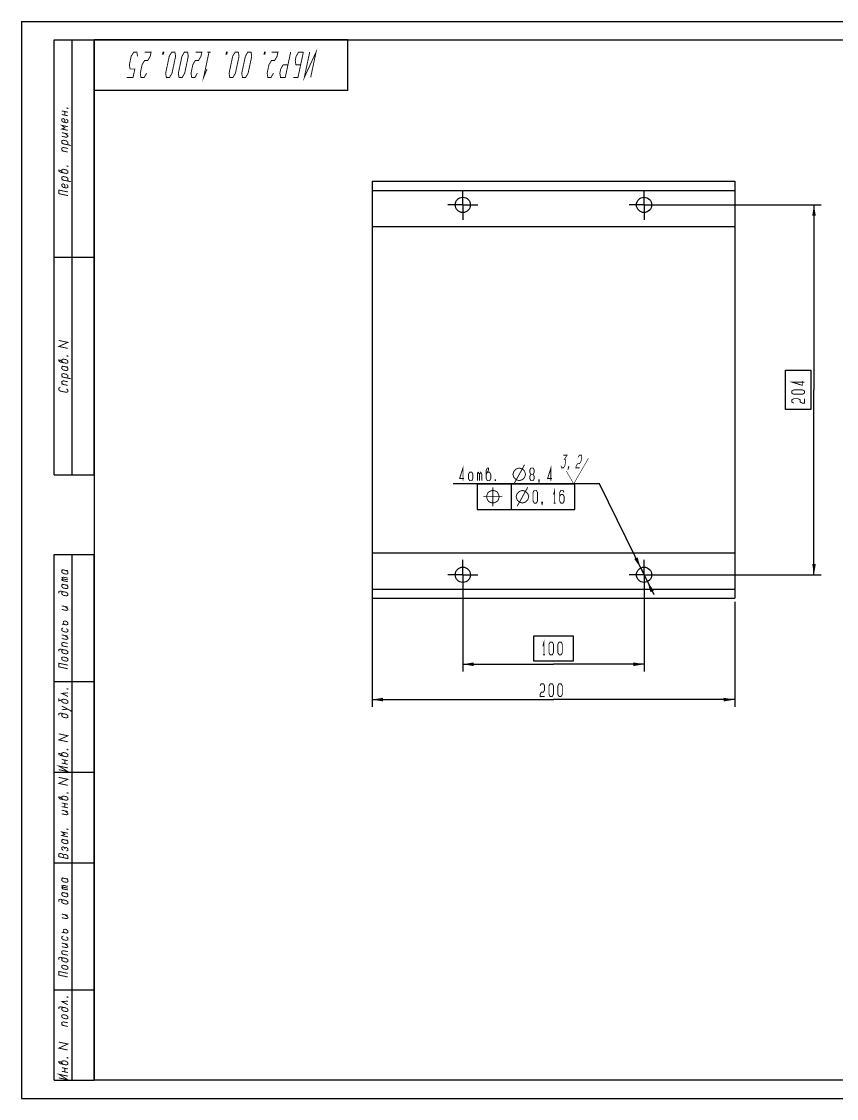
# Model space of a CAD drawing. Header units: millimetres. Extents: x 0 to 420, y 0 to 297.
# Drawn here: x 0 to 224.8, y 0 to 297 of the extents above; entities that cross this region are included whole.
import ezdxf

# ---------------------------------------------------------------- set-up
doc = ezdxf.new("R2010")
doc.units = ezdxf.units.MM
doc.header["$LTSCALE"] = 23.1
doc.linetypes.add('CENTER', pattern=[0.6, 0.375, -0.075, 0.075, -0.075])
doc.layers.get('0').update_dxf_attribs({"linetype": 'CONTINUOUS'})
doc.layers.add('ALL_AXIS', color=7, linetype='CONTINUOUS')
doc.layers.add('ALL_DIMENSIONS', color=7, linetype='CONTINUOUS')
doc.styles.get("Standard").update_dxf_attribs({"font": 'txt', "width": 0.7})
doc.dimstyles.new('DIMSTYLE_1', dxfattribs={"dimtxt": 3.5, "dimasz": 3, "dimexe": 0.18, "dimexo": 0.0625, "dimgap": 0.09, "dimtad": 1, "dimdec": 5, "dimlfac": 2, "dimdsep": 46, "dimtxsty": 'STANDARD', "dimblk": '_FILLED', "dimblk1": '_FILLED', "dimblk2": '_FILLED', "dimcen": 0.09, "dimadec": 0, "dimazin": 0, "dimtp": 0.5, "dimtm": 0.5, "dimtfac": 1, "dimtdec": 5, "dimtofl": 0, "dimtmove": 0, "dimatfit": 3, "dimldrblk": '_FILLED', "dimfxl": 1, "dimtolj": 1, "dimarcsym": 0})
doc.dimstyles.new('DIMSTYLE_5', dxfattribs={"dimtxt": 3.5, "dimasz": 3, "dimexe": 0.18, "dimexo": 0.0625, "dimgap": 0.09, "dimtad": 1, "dimtih": 1, "dimtoh": 1, "dimdec": 5, "dimlfac": 2, "dimdsep": 46, "dimtxsty": 'STANDARD', "dimblk": '_FILLED', "dimblk1": '_FILLED', "dimblk2": '_FILLED', "dimcen": 0.09, "dimadec": 0, "dimazin": 0, "dimtp": 0.2, "dimtm": 0.2, "dimtfac": 1, "dimtdec": 5, "dimtofl": 0, "dimtmove": 0, "dimatfit": 3, "dimldrblk": '_FILLED', "dimfxl": 1, "dimtolj": 1, "dimarcsym": 0})
doc.dimstyles.new('DIMSTYLE_6', dxfattribs={"dimtxt": 3.5, "dimasz": 3, "dimexe": 0.18, "dimexo": 0.0625, "dimgap": 0.09, "dimtad": 1, "dimdec": 5, "dimlfac": 2, "dimdsep": 46, "dimtxsty": 'STANDARD', "dimblk": '_FILLED', "dimblk1": '_FILLED', "dimblk2": '_FILLED', "dimcen": 0.09, "dimadec": 0, "dimazin": 0, "dimtp": 0.3, "dimtm": 0.3, "dimtfac": 1, "dimtdec": 5, "dimtofl": 0, "dimtmove": 0, "dimatfit": 3, "dimldrblk": '_FILLED', "dimfxl": 1, "dimtolj": 1, "dimarcsym": 0})

# ---------------------------------------------------------------- blocks, each defined once
blk = doc.blocks.new('_FILLED')
at = {"color": 0, "linetype": 'BYBLOCK'}
blk.add_solid([(0, 0), (-1, 0.167), (-1, -0.167)], dxfattribs=at)
blk = doc.blocks.new('*D0')
at = {"layer": 'ALL_DIMENSIONS', "color": 2, "linetype": 'CONTINUOUS'}
for p, q in [((96.74, 138.51), (96.74, 108)), ((196.74, 136.93), (196.74, 108)), ((96.74, 110), (146.74, 110)), ((196.74, 110), (146.74, 110))]:
    blk.add_line(p, q, dxfattribs=at)
at = {"layer": 'ALL_DIMENSIONS', "color": 2, "linetype": 'CONTINUOUS', "xscale": 3, "yscale": 3, "zscale": 3, "rotation": 180}
blk.add_blockref('_FILLED', (96.74, 110), dxfattribs=at)
at = {"layer": 'ALL_DIMENSIONS', "color": 2, "linetype": 'CONTINUOUS', "xscale": 3, "yscale": 3, "zscale": 3}
blk.add_blockref('_FILLED', (196.74, 110), dxfattribs=at)
blk = doc.blocks.new('*D7')
at = {"layer": 'ALL_DIMENSIONS', "color": 2, "linetype": 'CONTINUOUS'}
for p, q in [((149.33, 169.5), (119.11, 169.5)), ((159.47, 169.5), (149.33, 169.5)), ((171.74, 144.43), (159.47, 169.5)), ((170.81, 146.32), (171.74, 144.43)), ((172.66, 142.55), (171.74, 144.43)), ((171.74, 144.43), (174.42, 138.95))]:
    blk.add_line(p, q, dxfattribs=at)
at = {"layer": 'ALL_DIMENSIONS', "color": 2, "linetype": 'CONTINUOUS', "xscale": 3, "yscale": 3, "zscale": 3}
for p, rotation in [((170.81, 146.32), 296.0734660757), ((172.66, 142.55), 116.0717247103)]:
    blk.add_blockref('_FILLED', p, dxfattribs=dict(at, rotation=rotation))
blk = doc.blocks.new('STANDARD_BL1', base_point=(152.61, 173.45))
at = {"color": 2, "linetype": 'CONTINUOUS'}
for points, const_width in [([(149.46, 177.41), (150.51, 177.41), (149.73, 176.24), (150, 176.24), (150.13, 175.66), (149.89, 174.49), (149.5, 173.91), (148.98, 173.91), (148.84, 174.49)], 0.194), ([(152.33, 169.5), (156.38, 176.51)], 0.146), ([(153.53, 176.82), (153.92, 177.41), (154.44, 177.41), (154.58, 176.82), (154.33, 175.66), (153.95, 175.07), (153.42, 175.07), (153.04, 174.49), (152.91, 173.91), (153.96, 173.91)], 0.194), ([(152.33, 169.5), (150.3, 173.03)], 0.146), ([(150.94, 173.91), (150.81, 173.91), (150.88, 174.2), (151.01, 174.2), (150.94, 173.91), (150.69, 173.32)], 0.194)]:
    blk.add_lwpolyline(points, dxfattribs=dict(at, const_width=const_width))
blk = doc.blocks.new('*D8')
at = {"layer": 'ALL_DIMENSIONS', "color": 2, "linetype": 'CONTINUOUS'}
for p, q in [((171.74, 246.43), (220.62, 246.43)), ((218.62, 246.43), (218.62, 195.43)), ((218.62, 144.43), (218.62, 195.43)), ((171.74, 144.43), (220.62, 144.43))]:
    blk.add_line(p, q, dxfattribs=at)
at = {"layer": 'ALL_DIMENSIONS', "color": 2, "linetype": 'CONTINUOUS', "xscale": 3, "yscale": 3, "zscale": 3}
for p, rotation in [((218.62, 246.43), 90), ((218.62, 144.43), 270)]:
    blk.add_blockref('_FILLED', p, dxfattribs=dict(at, rotation=rotation))
blk = doc.blocks.new('*D9')
at = {"layer": 'ALL_DIMENSIONS', "color": 2, "linetype": 'CONTINUOUS'}
for p, q in [((121.74, 144.43), (121.74, 117.75)), ((171.74, 144.43), (171.74, 117.75)), ((121.74, 119.75), (146.74, 119.75)), ((171.74, 119.75), (146.74, 119.75))]:
    blk.add_line(p, q, dxfattribs=at)
at = {"layer": 'ALL_DIMENSIONS', "color": 2, "linetype": 'CONTINUOUS', "xscale": 3, "yscale": 3, "zscale": 3, "rotation": 180}
blk.add_blockref('_FILLED', (121.74, 119.75), dxfattribs=at)
at = {"layer": 'ALL_DIMENSIONS', "color": 2, "linetype": 'CONTINUOUS', "xscale": 3, "yscale": 3, "zscale": 3}
blk.add_blockref('_FILLED', (171.74, 119.75), dxfattribs=at)

msp = doc.modelspace()

# ---------------------------------------------------------------- linework, layer by layer
at = {"color": 7, "linetype": 'CONTINUOUS'}
for p, q in [((0, 297), (0, 0)), ((0, 297), (420, 297)), ((9, 172), (9, 292)), ((9, 292), (20, 292)), ((14, 172), (14, 292)), ((20, 172), (20, 292)), ((90, 292), (20, 292)), ((20, 278), (20, 292)), ((20, 292), (20, 5)), ((20, 292), (415, 292)), ((90, 278), (90, 292)), ((90, 278), (20, 278)), ((96.7371824, 252.9326044), (96.7371824, 137.9326044)), ((96.7371824, 252.9326044), (196.7371824, 252.9326044)), ((196.7371824, 252.9326044), (196.7371824, 137.9326044)), ((96.7371824, 250.4326044), (196.7371824, 250.4326044)), ((96.7371824, 240.4326044), (196.7371824, 240.4326044)), ((9, 232), (20, 232)), ((9, 172), (20, 172)), ((9, 5), (9, 150)), ((9, 150), (20, 150)), ((14, 5), (14, 150)), ((20, 5), (20, 150)), ((96.7371824, 150.4326044), (196.7371824, 150.4326044)), ((96.7371824, 140.4326044), (196.7371824, 140.4326044)), ((96.7371824, 137.9326044), (196.7371824, 137.9326044)), ((9, 115), (20, 115)), ((9, 90), (20, 90)), ((9, 65), (20, 65)), ((9, 30), (20, 30)), ((9, 5), (20, 5)), ((415, 5), (20, 5)), ((0, 0), (420, 0))]:
    msp.add_line(p, q, dxfattribs=at)
at = {"color": 2, "linetype": 'CONTINUOUS'}
for p, q in [((125.6550767, 169.4557352), (125.6550767, 162.4557352)), ((152.66341, 169.4557352), (125.6550767, 169.4557352)), ((135.1342433, 162.4557352), (135.1342433, 169.4557352)), ((152.66341, 162.4557352), (152.66341, 169.4557352)), ((125.6550767, 162.4557352), (152.66341, 162.4557352))]:
    msp.add_line(p, q, dxfattribs=at)
at = {"color": 2, "linetype": 'CONTINUOUS', "const_width": 0.25}
for points in [[(32.0020184, 287.4115137), (31.8125006, 288.5782031), (30.9374995, 288.5782031), (30.2520163, 287.4115137), (29.7560509, 285.078186), (29.9455687, 283.9115222), (31.2580687, 283.9115222), (30.7621033, 281.5781946), (29.0121043, 281.5781946)], [(34.5100854, 282.7448584), (33.8246054, 281.5781946), (32.9496043, 281.5781946), (32.7600865, 282.7448584), (33.2560519, 285.078186), (33.9415352, 286.2448499), (34.8165363, 286.2448499), (35.5020163, 287.4115137), (35.7500006, 288.5782031), (33.9999985, 288.5782031)], [(39.0312506, 288.5782031), (39.2499985, 288.5782031), (39.1260095, 287.9948584), (38.9072585, 287.9948584), (39.0312506, 288.5782031)], [(42.3125006, 288.5782031), (42.5020184, 287.4115137), (41.5100876, 282.7448584), (40.8246043, 281.5781946), (39.9496033, 281.5781946), (39.7600854, 282.7448584), (40.7520163, 287.4115137), (41.4374995, 288.5782031), (42.3125006, 288.5782031)], [(45.8124985, 288.5782031), (46.0020163, 287.4115137), (45.0100854, 282.7448584), (44.3246054, 281.5781946), (43.4496043, 281.5781946), (43.2600865, 282.7448584), (44.2520174, 287.4115137), (44.9375006, 288.5782031), (45.8124985, 288.5782031)], [(48.5100865, 282.7448584), (47.8246033, 281.5781946), (46.9496054, 281.5781946), (46.7600876, 282.7448584), (47.256053, 285.078186), (47.9415363, 286.2448499), (48.8165341, 286.2448499), (49.5020174, 287.4115137), (49.7499985, 288.5782031), (47.9999995, 288.5782031)], [(51.1643198, 283.9115222), (50.2308554, 281.5781946), (51.7187485, 288.5782031)], [(52.1562506, 288.5782031), (51.2812495, 288.5782031)], [(56.5312527, 288.5782031), (56.7500006, 288.5782031), (56.6260117, 287.9948584), (56.4072574, 287.9948584), (56.5312527, 288.5782031)], [(59.8125027, 288.5782031), (60.0020142, 287.4115137), (59.0100897, 282.7448584), (58.3246033, 281.5781946), (57.4496054, 281.5781946), (57.2600876, 282.7448584), (58.2520184, 287.4115137), (58.9374985, 288.5782031), (59.8125027, 288.5782031)], [(63.3125006, 288.5782031), (63.5020184, 287.4115137), (62.5100876, 282.7448584), (61.8246011, 281.5781946), (60.9496033, 281.5781946), (60.7600854, 282.7448584), (61.7520163, 287.4115137), (62.4375027, 288.5782031), (63.3125006, 288.5782031)], [(67.0312527, 288.5782031), (67.2500006, 288.5782031), (67.1260117, 287.9948584), (66.9072574, 287.9948584), (67.0312527, 288.5782031)], [(69.5100897, 282.7448584), (68.8246033, 281.5781946), (67.9496054, 281.5781946), (67.7600876, 282.7448584), (68.2560498, 285.078186), (68.9415363, 286.2448499), (69.8165341, 286.2448499), (70.5020142, 287.4115137), (70.7499985, 288.5782031), (69.0000027, 288.5782031)], [(74.2500027, 288.5782031), (72.7621033, 281.5781946), (71.4496033, 281.5781946), (71.2600854, 282.7448584), (71.5080698, 283.9115222), (72.1935498, 285.078186), (73.5060498, 285.078186)], [(77.7500006, 288.5782031), (76.2621011, 281.5781946), (74.9496011, 281.5781946)], [(77.7500006, 288.5782031), (76.4375006, 288.5782031), (75.7520142, 287.4115137), (75.5040363, 286.2448499), (75.6935541, 285.078186), (77.0060541, 285.078186)], [(79.7621054, 281.5781946), (81.2499985, 288.5782031), (78.0121033, 281.5781946), (79.5000027, 288.5782031)], [(12.7779261, 273.1250024), (12.7779261, 273.0000073), (12.5695924, 273.0442786), (12.5695924, 273.1692737), (12.7779261, 273.1250024)], [(11.1112594, 272.3542676), (12.7779261, 271.9999951)], [(12.7779261, 271.0000085), (11.1112594, 271.3542554)], [(11.9445927, 269.1771204), (11.9445927, 269.9271423), (11.5279261, 270.2657007), (11.1112594, 270.1042529), (11.1112594, 269.6042725), (11.5279261, 269.2656885), (12.3612594, 269.0885779), (12.7779261, 269.25), (12.7779261, 269.7500061), (12.3612594, 270.0885645)], [(11.9445927, 271.1771191), (11.9445927, 272.1771313)], [(12.7779261, 267.000011), (11.1112594, 267.3542578), (11.9445927, 267.6771277), (11.1112594, 268.35427), (12.7779261, 267.9999976)], [(11.1112594, 266.3542712), (12.7779261, 265.9999988)], [(11.1112594, 265.354259), (12.3612594, 265.0885547), (12.7779261, 265.2500024), (12.7779261, 265.4999927), (11.9445927, 266.177135)], [(12.7779261, 262.9999878), (12.7779261, 263.7500098), (12.3612594, 264.0885681), (11.5279261, 264.2657043), (11.1112594, 264.1042566), (11.1112594, 263.6042505), (11.5279261, 263.2656921)], [(13.6112595, 262.8228772), (11.1112594, 263.3542603)], [(11.5279261, 261.2656934), (11.1112594, 261.6042517), (11.1112594, 262.1042578), (11.5279261, 262.2657056), (12.7779261, 262.0000012)], [(12.7779261, 260.999989), (11.1112594, 261.3542615)], [(11.5279261, 255.265697), (10.6945927, 255.9428137), (10.277926, 256.0313818), (10.277926, 255.7813916), (10.6945927, 255.4428333), (12.3612594, 255.0885608), (12.7779261, 255.2500085), (12.7779261, 255.749989), (12.3612594, 256.088573), (11.5279261, 256.2656836), (11.1112594, 256.1042615), (11.1112594, 255.6042554)], [(12.7779261, 257.1250122), (12.7779261, 256.9999915), (12.5695924, 257.0442883), (12.5695924, 257.1692834), (12.7779261, 257.1250122)], [(12.7779261, 252.9999939), (12.7779261, 253.7499902), (12.3612594, 254.0885742), (11.5279261, 254.2656848), (11.1112594, 254.1042627), (11.1112594, 253.6042566), (11.5279261, 253.2656982)], [(13.6112595, 252.8228577), (11.1112594, 253.3542664)], [(12.7779261, 248.9999963), (10.277926, 249.5313794), (10.277926, 250.5313916), (12.7779261, 250.0000085)], [(11.9445927, 251.1771313), (11.9445927, 251.9271277), (11.5279261, 252.265686), (11.1112594, 252.1042639), (11.1112594, 251.6042578), (11.5279261, 251.2656995), (12.3612594, 251.0885632), (12.7779261, 251.250011), (12.7779261, 251.7499915), (12.3612594, 252.0885754)], [(12.7779261, 206.8541602), (10.277926, 207.3855688), (12.7779261, 208.5208301), (10.277926, 209.0522131)], [(12.7779261, 204.7708228), (12.7779261, 204.6458276), (12.5695924, 204.6901245), (12.5695924, 204.8151196), (12.7779261, 204.7708228)], [(11.5279261, 202.9115332), (10.6945927, 203.5886499), (10.277926, 203.677218), (10.277926, 203.4272278), (10.6945927, 203.0886694), (12.3612594, 202.734397), (12.7779261, 202.8958447), (12.7779261, 203.3958252), (12.3612594, 203.7344092), (11.5279261, 203.9115198), (11.1112594, 203.7500977), (11.1112594, 203.2500916)], [(11.1112594, 202.0000891), (12.3612594, 201.7344104), (12.7779261, 201.7708374)], [(11.5279261, 201.911521), (11.1112594, 201.7500989), (11.1112594, 201.2500928), (11.5279261, 200.9115344), (12.3612594, 200.7343982), (12.7779261, 200.8958459), (12.7779261, 201.3958264), (12.3612594, 201.7344104)], [(12.7779261, 198.6458313), (12.7779261, 199.3958276), (12.3612594, 199.734386), (11.5279261, 199.9115222), (11.1112594, 199.7501001), (11.1112594, 199.250094), (11.5279261, 198.9115356)], [(13.6112595, 198.4686951), (11.1112594, 199.0001038)], [(10.6945927, 196.0886609), (10.277926, 195.9272131), (10.277926, 195.4272327), (10.6945927, 195.0886487), (12.3612594, 194.7344019), (12.7779261, 194.895824), (12.7779261, 195.3958301), (12.3612594, 195.7343884)], [(11.5279261, 196.9115369), (11.1112594, 197.2500952), (11.1112594, 197.7501013), (11.5279261, 197.9115234), (12.7779261, 197.6458447)], [(12.7779261, 196.6458325), (11.1112594, 197.000105)], [(128.2800714, 165.9557373), (128.4259076, 165.3724054), (128.5717438, 165.080733), (128.8634161, 164.6432373), (129.446748, 164.3515649), (130.03008, 164.2057288), (130.6134119, 164.3515649), (130.9050714, 164.4974011), (131.34258, 164.7890735), (131.6342395, 165.3724054), (131.7800757, 165.9557373), (131.6342395, 166.5390692), (131.4884161, 166.8307288), (131.1967438, 167.2682373), (130.6134119, 167.5598969), (130.03008, 167.705733), (129.446748, 167.5598969), (129.1550757, 167.4140735), (128.71758, 167.1224011), (128.4259076, 166.5390692), (128.2800714, 165.9557373)], [(130.03008, 163.3307373), (130.03008, 168.5807373)], [(136.4467438, 165.9557373), (136.7384161, 166.8307288), (137.321748, 167.4140735), (138.1967395, 167.705733), (139.0717438, 167.4140735), (139.6550757, 166.8307288), (139.946748, 165.9557373), (139.6550757, 165.080733), (139.0717438, 164.4974011), (138.1967395, 164.2057288), (137.321748, 164.4974011), (136.7384161, 165.080733), (136.4467438, 165.9557373)], [(136.7384161, 163.3307373), (139.6550757, 168.5807373)], [(141.4196576, 164.2057288), (141.1134119, 164.7890735), (141.1134119, 167.1224011), (141.4196576, 167.705733), (142.0321619, 167.705733), (142.3384076, 167.1224011), (142.3384076, 164.7890735), (142.0321619, 164.2057288), (141.4196576, 164.2057288)], [(146.7790411, 166.5390692), (147.0852869, 167.705733), (147.0852869, 164.2057288)], [(149.6884076, 167.1224011), (149.3821619, 167.705733), (148.7696576, 167.705733), (148.4634119, 167.1224011), (148.4634119, 164.7890735), (148.7696576, 164.2057288), (149.3821619, 164.2057288), (149.6884076, 164.7890735), (149.6884076, 165.9557373), (149.3821619, 166.5390692), (148.7696576, 166.5390692), (148.4634119, 165.9557373)], [(127.40508, 165.9557373), (132.65508, 165.9557373)], [(143.7165326, 164.2057288), (143.5634161, 164.2057288), (143.5634161, 164.4974011), (143.7165326, 164.4974011), (143.7165326, 164.2057288), (143.5634161, 163.6223969)], [(146.7790411, 164.2057288), (147.3915326, 164.2057288)], [(11.1112594, 145.8542615), (12.3612594, 145.5885699), (12.7779261, 145.6249969)], [(11.5279261, 145.7656934), (11.1112594, 145.6042584), (11.1112594, 145.1042651), (11.5279261, 144.765694), (12.3612594, 144.5885706), (12.7779261, 144.7500055), (12.7779261, 145.2499988), (12.3612594, 145.5885699)], [(11.5279261, 143.2657013), (11.1112594, 143.6042596), (11.5279261, 143.7656946), (12.7779261, 143.5000031)], [(11.5279261, 142.7656952), (11.1112594, 143.1042664), (11.5279261, 143.2657013), (12.7779261, 142.9999969)], [(12.7779261, 142.5000037), (11.1112594, 142.8542633)], [(11.5279261, 139.765697), (11.1112594, 139.6042621), (11.1112594, 139.104256), (11.5279261, 138.7656976), (12.3612594, 138.5885614), (12.7779261, 138.7499963), (12.7779261, 139.2500024), (12.3612594, 139.5885608), (10.6945927, 139.9428204), (10.277926, 139.7813855), (10.277926, 139.2813922)], [(11.1112594, 141.8542639), (12.3612594, 141.5885596), (12.7779261, 141.6249994)], [(11.5279261, 141.7656958), (11.1112594, 141.6042609), (11.1112594, 141.1042548), (11.5279261, 140.7656964), (12.3612594, 140.5885602), (12.7779261, 140.7499951), (12.7779261, 141.2500012), (12.3612594, 141.5885596)], [(11.1112594, 135.8542548), (12.7779261, 135.4999951)], [(11.1112594, 134.8542554), (12.3612594, 134.5885638), (12.7779261, 134.7499988), (12.7779261, 135.0000018), (11.9445927, 135.6771313)], [(11.1112594, 130.8542578), (12.3612594, 130.5885663), (12.7779261, 130.7500012), (12.7779261, 131.2499945), (12.3612594, 131.5885657), (11.9445927, 131.6771338), (11.5279261, 131.5156989), (11.5279261, 131.0156927), (11.9445927, 130.6771344)], [(11.5279261, 129.7656903), (11.1112594, 129.6042554), (11.1112594, 129.1042621), (11.5279261, 128.7656909), (12.3612594, 128.5885675), (12.7779261, 128.7500024), (12.7779261, 129.2499957), (12.3612594, 129.5885669)], [(11.1112594, 127.8542596), (12.7779261, 127.5)], [(11.1112594, 126.8542603), (12.3612594, 126.5885687), (12.7779261, 126.7500037), (12.7779261, 126.9999939), (11.9445927, 127.6771362)], [(11.5279261, 124.7656934), (11.1112594, 125.1042645), (11.1112594, 125.6042578), (11.5279261, 125.7656927), (12.7779261, 125.5000012)], [(12.7779261, 124.5000018), (11.1112594, 124.8542615)], [(11.5279261, 123.765694), (11.1112594, 123.604259), (11.1112594, 123.1042657), (11.5279261, 122.7656946), (12.3612594, 122.5885712), (12.7779261, 122.7500061), (12.7779261, 123.2499994), (12.3612594, 123.5885706), (10.6945927, 123.9428302), (10.277926, 123.7813953), (10.277926, 123.2813892)], [(12.3612594, 120.5885596), (12.7779261, 120.7499945), (12.7779261, 121.2500006), (12.3612594, 121.588559), (11.5279261, 121.7656952), (11.1112594, 121.6042603), (11.1112594, 121.104267), (11.5279261, 120.7656958), (12.3612594, 120.5885596)], [(12.7779261, 118.5000055), (10.277926, 119.0313885), (10.277926, 120.0313879), (12.7779261, 119.5000049)], [(12.7779261, 112.9791614), (12.7779261, 112.8541663), (12.5695924, 112.8984503), (12.5695924, 113.0234454), (12.7779261, 112.9791614)], [(11.1112594, 109.9584247), (11.1112594, 109.4584314), (11.5279261, 109.1198602), (12.3612594, 108.9427368), (12.7779261, 109.1041718), (12.7779261, 109.604165), (12.3612594, 109.9427362), (11.5279261, 110.1198596), (10.277926, 109.6355548), (10.277926, 110.385564)], [(12.7779261, 110.8541675), (11.1112594, 111.7084332), (12.7779261, 111.8541669)], [(13.6112595, 106.6770337), (13.6112595, 106.9270367), (11.1112594, 108.208429)], [(11.1112594, 107.2084296), (12.7779261, 107.3541632)], [(11.5279261, 106.1198621), (11.1112594, 105.9584271), (11.1112594, 105.4584338), (11.5279261, 105.1198627), (12.3612594, 104.9427264), (12.7779261, 105.1041614), (12.7779261, 105.6041675), (12.3612594, 105.9427258), (10.6945927, 106.2969983), (10.277926, 106.1355634), (10.277926, 105.6355573)], [(12.7779261, 98.3541687), (10.277926, 98.8855518), (12.7779261, 100.0208386), (10.277926, 100.5522217)], [(11.5279261, 94.4115289), (10.6945927, 95.0886584), (10.277926, 95.1772266), (10.277926, 94.9272235), (10.6945927, 94.5886652), (12.3612594, 94.2343927), (12.7779261, 94.3958276), (12.7779261, 94.8958337), (12.3612594, 95.2344049), (11.5279261, 95.4115283), (11.1112594, 95.2500934), (11.1112594, 94.7501001)], [(12.7779261, 96.2708313), (12.7779261, 96.1458362), (12.5695924, 96.1901202), (12.5695924, 96.3151154), (12.7779261, 96.2708313)], [(11.1112594, 93.5000977), (12.7779261, 93.145838)], [(12.7779261, 92.1458386), (11.1112594, 92.5000983)], [(11.9445927, 92.322962), (11.9445927, 93.3229614)], [(10.277926, 90.6772229), (12.7779261, 90.145827), (10.277926, 91.6772223), (12.7779261, 91.1458392)], [(12.7779261, 86.3541632), (10.277926, 86.8855591), (12.7779261, 88.0208331), (10.277926, 88.552229)], [(11.5279261, 82.4115234), (10.6945927, 83.0886658), (10.277926, 83.1772211), (10.277926, 82.9272308), (10.6945927, 82.5886597), (12.3612594, 82.2344), (12.7779261, 82.395835), (12.7779261, 82.8958282), (12.3612594, 83.2343994), (11.5279261, 83.4115228), (11.1112594, 83.2500879), (11.1112594, 82.7500946)], [(12.7779261, 84.2708386), (12.7779261, 84.1458307), (12.5695924, 84.1901147), (12.5695924, 84.3151099), (12.7779261, 84.2708386)], [(11.1112594, 81.5000922), (12.7779261, 81.1458325)], [(12.7779261, 80.1458331), (11.1112594, 80.5000928)], [(11.9445927, 80.3229694), (11.9445927, 81.3229688)], [(11.1112594, 79.5000934), (12.7779261, 79.1458337)], [(11.1112594, 78.500094), (12.3612594, 78.2343961), (12.7779261, 78.395831), (12.7779261, 78.645834), (11.9445927, 79.32297)], [(12.7779261, 74.2708319), (12.7779261, 74.1458304), (12.5695924, 74.1901144), (12.5695924, 74.315116), (12.7779261, 74.2708319)], [(12.7779261, 72.1458316), (11.1112594, 72.5000912), (11.9445927, 72.8229611), (11.1112594, 73.500097), (12.7779261, 73.145831)], [(11.1112594, 71.5000919), (12.3612594, 71.2344003), (12.7779261, 71.2708337)], [(11.5279261, 71.4115302), (11.1112594, 71.2500952), (11.1112594, 70.7500955), (11.5279261, 70.4115308), (12.3612594, 70.2344009), (12.7779261, 70.3958359), (12.7779261, 70.8958356), (12.3612594, 71.2344003)], [(12.3612594, 68.2343958), (12.7779261, 68.3958307), (12.7779261, 68.8958304), (12.3612594, 69.2344016), (11.9445927, 69.0729666), (11.5279261, 69.4115314), (11.1112594, 69.2500964), (11.1112594, 68.7500967), (11.5279261, 68.411532)], [(11.9445927, 68.8229636), (11.9445927, 69.0729666)], [(12.7779261, 66.1458353), (12.7779261, 66.8958316), (12.3612594, 67.2343964), (11.9445927, 67.3229645), (11.5279261, 67.1615295), (11.1112594, 67.5000943), (10.6945927, 67.5886624), (10.277926, 67.4272275), (10.277926, 66.6772247), (12.7779261, 66.1458353)], [(11.5279261, 66.4115268), (11.5279261, 67.1615295)], [(11.1112594, 60.8542621), (12.3612594, 60.5885641), (12.7779261, 60.6249976)], [(11.5279261, 60.765694), (11.1112594, 60.604259), (11.1112594, 60.1042593), (11.5279261, 59.7656946), (12.3612594, 59.5885648), (12.7779261, 59.7499997), (12.7779261, 60.2499994), (12.3612594, 60.5885641)], [(11.5279261, 58.2656955), (11.1112594, 58.6042603), (11.5279261, 58.7656952), (12.7779261, 58.4999973)], [(11.5279261, 57.7656958), (11.1112594, 58.1042606), (11.5279261, 58.2656955), (12.7779261, 57.9999976)], [(12.7779261, 57.4999979), (11.1112594, 57.8542639)], [(11.1112594, 56.8542581), (12.3612594, 56.5885666), (12.7779261, 56.625)], [(11.5279261, 56.7656964), (11.1112594, 56.6042615), (11.1112594, 56.1042618), (11.5279261, 55.765697), (12.3612594, 55.5885672), (12.7779261, 55.7500021), (12.7779261, 56.2500018), (12.3612594, 56.5885666)], [(11.5279261, 54.7656976), (11.1112594, 54.6042627), (11.1112594, 54.104263), (11.5279261, 53.7656982), (12.3612594, 53.5885684), (12.7779261, 53.7499969), (12.7779261, 54.2500031), (12.3612594, 54.5885678), (10.6945927, 54.9428275), (10.277926, 54.7813925), (10.277926, 54.2813928)], [(11.1112594, 50.8542618), (12.7779261, 50.5000021)], [(11.1112594, 49.8542624), (12.3612594, 49.5885645), (12.7779261, 49.7499994), (12.7779261, 50.0000024), (11.9445927, 50.677132)], [(11.1112594, 45.8542584), (12.3612594, 45.5885669), (12.7779261, 45.7500018), (12.7779261, 46.2500015), (12.3612594, 46.5885663), (11.9445927, 46.677128), (11.5279261, 46.5156931), (11.5279261, 46.0156934), (11.9445927, 45.6771286)], [(11.5279261, 44.7656973), (11.1112594, 44.6042624), (11.1112594, 44.1042627), (11.5279261, 43.7656979), (12.3612594, 43.5885681), (12.7779261, 43.7500031), (12.7779261, 44.2500027), (12.3612594, 44.5885675)], [(11.1112594, 42.8542603), (12.7779261, 42.5000006)], [(11.1112594, 41.8542609), (12.3612594, 41.5885629), (12.7779261, 41.7499979), (12.7779261, 42.0000009), (11.9445927, 42.6771304)], [(11.5279261, 38.7656946), (11.1112594, 38.6042596), (11.1112594, 38.1042599), (11.5279261, 37.7656952), (12.3612594, 37.5885654), (12.7779261, 37.7500003), (12.7779261, 38.25), (12.3612594, 38.5885648), (10.6945927, 38.9428244), (10.277926, 38.7813895), (10.277926, 38.2813898)], [(11.5279261, 39.765694), (11.1112594, 40.1042587), (11.1112594, 40.6042584), (11.5279261, 40.7656934), (12.7779261, 40.5000018)], [(12.7779261, 39.5000024), (11.1112594, 39.8542621)], [(12.3612594, 35.5885666), (12.7779261, 35.7500015), (12.7779261, 36.2500012), (12.3612594, 36.588566), (11.5279261, 36.7656958), (11.1112594, 36.6042609), (11.1112594, 36.1042612), (11.5279261, 35.7656964), (12.3612594, 35.5885666)], [(12.7779261, 33.4999997), (10.277926, 34.0313892), (10.277926, 35.0313885), (12.7779261, 34.4999991)], [(12.7779261, 25.8541681), (11.1112594, 26.7084274), (12.7779261, 26.8541675)], [(12.7779261, 27.9791684), (12.7779261, 27.8541669), (12.5695924, 27.8984509), (12.5695924, 28.0234525), (12.7779261, 27.9791684)], [(11.5279261, 25.1198602), (11.1112594, 24.9584285), (11.1112594, 24.4584288), (11.5279261, 24.1198608), (12.3612594, 23.942731), (12.7779261, 24.104166), (12.7779261, 24.6041656), (12.3612594, 24.9427304), (10.6945927, 25.2969901), (10.277926, 25.1355551), (10.277926, 24.6355586)], [(12.3612594, 21.9427322), (12.7779261, 22.1041672), (12.7779261, 22.6041669), (12.3612594, 22.9427316), (11.5279261, 23.1198615), (11.1112594, 22.9584265), (11.1112594, 22.4584268), (11.5279261, 22.1198621), (12.3612594, 21.9427322)], [(11.5279261, 20.1198633), (11.1112594, 20.458428), (11.1112594, 20.9584277), (11.5279261, 21.1198627), (12.7779261, 20.8541679)], [(12.7779261, 19.8541653), (11.1112594, 20.2084282)], [(12.7779261, 13.3541661), (10.277926, 13.8855588), (12.7779261, 15.0208328), (10.277926, 15.5522255)], [(11.5279261, 9.4115295), (10.6945927, 10.0886591), (10.277926, 10.177224), (10.277926, 9.9272241), (10.6945927, 9.5886594), (12.3612594, 9.2343997), (12.7779261, 9.3958347), (12.7779261, 9.8958344), (12.3612594, 10.2343991), (11.5279261, 10.4115289), (11.1112594, 10.250094), (11.1112594, 9.7500943)], [(12.7779261, 11.2708319), (12.7779261, 11.1458336), (12.5695924, 11.1901144), (12.5695924, 11.315116), (12.7779261, 11.2708319)], [(10.277926, 5.6772235), (12.7779261, 5.145834), (10.277926, 6.6772261), (12.7779261, 6.1458334)], [(11.1112594, 8.5000951), (12.7779261, 8.1458322)], [(12.7779261, 7.1458328), (11.1112594, 7.5000957)], [(11.9445927, 7.3229626), (11.9445927, 8.3229652)]]:
    msp.add_lwpolyline(points, dxfattribs=at)
at = {"layer": 'ALL_AXIS', "color": 7, "linetype": 'CENTER'}
for p, q in [((121.7371824, 246.4326044), (121.7371824, 250.5326044)), ((171.7371824, 246.4326044), (171.7371824, 250.5326044)), ((121.7371824, 246.4326044), (117.6371824, 246.4326044)), ((121.7371824, 246.4326044), (121.7371824, 242.3326044)), ((121.7371824, 246.4326044), (125.8371824, 246.4326044)), ((171.7371824, 246.4326044), (167.6371824, 246.4326044)), ((171.7371824, 246.4326044), (171.7371824, 242.3326044)), ((171.7371824, 246.4326044), (175.8371824, 246.4326044)), ((121.7371824, 144.4326044), (121.7371824, 148.5326044)), ((171.7371824, 144.4326044), (171.7371824, 148.5326044)), ((121.7371824, 144.4326044), (117.6371824, 144.4326044)), ((121.7371824, 144.4326044), (125.8371824, 144.4326044)), ((121.7371824, 144.4326044), (121.7371824, 140.3326044)), ((171.7371824, 144.4326044), (167.6371824, 144.4326044)), ((171.7371824, 144.4326044), (175.8371824, 144.4326044)), ((171.7371824, 144.4326044), (171.7371824, 140.3326044))]:
    msp.add_line(p, q, dxfattribs=at)
at = {"layer": 'ALL_AXIS', "color": 7, "linetype": 'CONTINUOUS'}
for centre in [(121.7371824, 246.4326044), (171.7371824, 246.4326044), (121.7371824, 144.4326044), (171.7371824, 144.4326044)]:
    msp.add_circle(centre, 2.1, dxfattribs=at)
at = {"layer": 'ALL_DIMENSIONS', "color": 2, "linetype": 'CONTINUOUS'}
for p, q in [((141.3121824, 127.6220491), (152.1621824, 127.6220491)), ((141.3121824, 120.6220491), (141.3121824, 127.6220491)), ((152.1621824, 127.6220491), (152.1621824, 120.6220491)), ((152.1621824, 120.6220491), (141.3121824, 120.6220491))]:
    msp.add_line(p, q, dxfattribs=at)
msp.add_lwpolyline([(217.745466, 190.0076044), (210.745466, 190.0076044), (210.745466, 200.8576044), (217.745466, 200.8576044), (217.745466, 190.0076044)], dxfattribs=at)
at = {"layer": 'ALL_DIMENSIONS', "color": 2, "linetype": 'CONTINUOUS', "const_width": 0.25}
for points in [[(215.995459, 197.5763489), (212.4954675, 197.5763489), (215.4121399, 196.6575989), (215.4121399, 197.8826074)], [(215.995459, 194.513866), (215.4121399, 194.2076074), (213.0787994, 194.2076074), (212.4954675, 194.513866), (212.4954675, 195.1263574), (213.0787994, 195.432616), (215.4121399, 195.432616), (215.995459, 195.1263574), (215.995459, 194.513866)], [(213.0787994, 191.757616), (212.4954675, 192.0638489), (212.4954675, 192.676366), (213.0787994, 192.9825989), (214.2454633, 192.9825989), (214.8287952, 192.676366), (214.8287952, 192.0638489), (215.4121399, 191.757616), (215.995459, 191.757616), (215.995459, 192.9825989)], [(121.7794025, 170.3756067), (121.7794025, 173.875611), (120.8606525, 170.9589386), (122.085661, 170.9589386)], [(123.3106567, 170.9589386), (123.6169025, 170.3756067), (124.2294067, 170.3756067), (124.5356525, 170.9589386), (124.5356525, 172.1256024), (124.2294067, 172.7089343), (123.6169025, 172.7089343), (123.3106567, 172.1256024), (123.3106567, 170.9589386)], [(125.760661, 172.1256024), (126.0669067, 172.7089343), (126.3731525, 172.1256024), (126.3731525, 170.3756067)], [(125.760661, 170.3756067), (125.760661, 172.7089343)], [(126.3731525, 172.1256024), (126.679411, 172.7089343), (126.9856567, 172.1256024), (126.9856567, 170.3756067)], [(128.2106525, 172.1256024), (128.8231567, 173.2922662), (128.8231567, 173.875611), (128.516911, 173.875611), (128.2106525, 173.2922662), (128.2106525, 170.9589386), (128.516911, 170.3756067), (129.1294025, 170.3756067), (129.435661, 170.9589386), (129.435661, 172.1256024), (129.1294025, 172.7089343), (128.516911, 172.7089343)], [(135.5606525, 172.1256024), (135.8523248, 173.0006067), (136.4356567, 173.5839386), (137.310661, 173.875611), (138.1856525, 173.5839386), (138.7689844, 173.0006067), (139.0606567, 172.1256024), (138.7689844, 171.250611), (138.1856525, 170.6672662), (137.310661, 170.3756067), (136.4356567, 170.6672662), (135.8523248, 171.250611), (135.5606525, 172.1256024)], [(135.8523248, 169.5006024), (138.7689844, 174.7506024)], [(141.1460706, 172.1256024), (141.4523291, 172.7089343), (141.4523291, 173.2922662), (141.1460706, 173.875611), (140.5335791, 173.875611), (140.2273206, 173.2922662), (140.2273206, 172.7089343), (140.5335791, 172.1256024)], [(146.0460791, 170.3756067), (146.0460791, 173.875611), (145.1273291, 170.9589386), (146.3523248, 170.9589386)], [(130.813786, 170.3756067), (130.6606567, 170.3756067), (130.6606567, 170.6672662), (130.813786, 170.6672662), (130.813786, 170.3756067)], [(140.5335791, 170.3756067), (141.1460706, 170.3756067), (141.4523291, 170.9589386), (141.4523291, 171.5422705), (141.1460706, 172.1256024), (140.5335791, 172.1256024), (140.2273206, 171.5422705), (140.2273206, 170.9589386), (140.5335791, 170.3756067)], [(142.8304541, 170.3756067), (142.6773248, 170.3756067), (142.6773248, 170.6672662), (142.8304541, 170.6672662), (142.8304541, 170.3756067), (142.6773248, 169.7922748)], [(143.8278131, 124.7053876), (144.1340588, 125.8720514), (144.1340588, 122.3720471)], [(145.8184296, 122.3720471), (145.5121838, 122.955379), (145.5121838, 125.2887195), (145.8184296, 125.8720514), (146.4309338, 125.8720514), (146.7371796, 125.2887195), (146.7371796, 122.955379), (146.4309338, 122.3720471), (145.8184296, 122.3720471)], [(148.2684338, 122.3720471), (147.9621881, 122.955379), (147.9621881, 125.2887195), (148.2684338, 125.8720514), (148.8809381, 125.8720514), (149.1871838, 125.2887195), (149.1871838, 122.955379), (148.8809381, 122.3720471), (148.2684338, 122.3720471)], [(143.8278131, 122.3720471), (144.4403046, 122.3720471)], [(143.0621796, 113.7945264), (143.3684381, 114.3778583), (143.9809296, 114.3778583), (144.2871881, 113.7945264), (144.2871881, 112.6278497), (143.9809296, 112.0445178), (143.3684381, 112.0445178), (143.0621796, 111.4611859), (143.0621796, 110.877854), (144.2871881, 110.877854)], [(145.8184296, 110.877854), (145.5121838, 111.4611859), (145.5121838, 113.7945264), (145.8184296, 114.3778583), (146.4309338, 114.3778583), (146.7371796, 113.7945264), (146.7371796, 111.4611859), (146.4309338, 110.877854), (145.8184296, 110.877854)], [(148.2684338, 110.877854), (147.9621881, 111.4611859), (147.9621881, 113.7945264), (148.2684338, 114.3778583), (148.8809381, 114.3778583), (149.1871838, 113.7945264), (149.1871838, 111.4611859), (148.8809381, 110.877854), (148.2684338, 110.877854)]]:
    msp.add_lwpolyline(points, dxfattribs=at)

# ---------------------------------------------------------------- block references
at = {"color": 2, "linetype": 'CONTINUOUS'}
msp.add_blockref('STANDARD_BL1', (152.6073207, 173.4539202), dxfattribs=at)

# ---------------------------------------------------------------- dimensions: what is measured, and where the dimension line sits
at = {"layer": 'ALL_DIMENSIONS', "color": 2, "linetype": 'CONTINUOUS'}
dim = msp.add_linear_dim(base=(218.620466, 144.4326044), p1=(171.7371824, 246.4326044), p2=(171.7371824, 144.4326044), angle=270, dimstyle='DIMSTYLE_1', dxfattribs=at)
dim.commit()
dim.dimension.update_dxf_attribs({"geometry": '*D8', "text_midpoint": (215.995466, 191.7576044), "dimtype": 160})
dim = msp.add_diameter_dim_2p(p1=(172.6601568, 142.5463069), p2=(170.8142079, 146.3189019), text='4îòâ. <>', dimstyle='DIMSTYLE_5', dxfattribs=at)
dim.commit()
dim.dimension.update_dxf_attribs({"geometry": '*D7', "text_midpoint": (120.8606564, 170.3756048), "dimtype": 163})
for base, p1, p2, dimstyle, picture, middle in [((171.7371824, 119.7470491), (121.7371824, 144.4326044), (171.7371824, 144.4326044), 'DIMSTYLE_6', '*D9', (143.0621824, 122.3720491)), ((196.7371824, 110.0028548), (96.7371824, 138.5102003), (196.7371824, 136.9328635), 'DIMSTYLE_1', '*D0', (143.0621824, 110.8778548))]:
    dim = msp.add_linear_dim(base=base, p1=p1, p2=p2, dimstyle=dimstyle, dxfattribs=at)
    dim.commit()
    dim.dimension.update_dxf_attribs({"geometry": picture, "text_midpoint": middle, "dimtype": 160})

doc.saveas('drawing.dxf')
